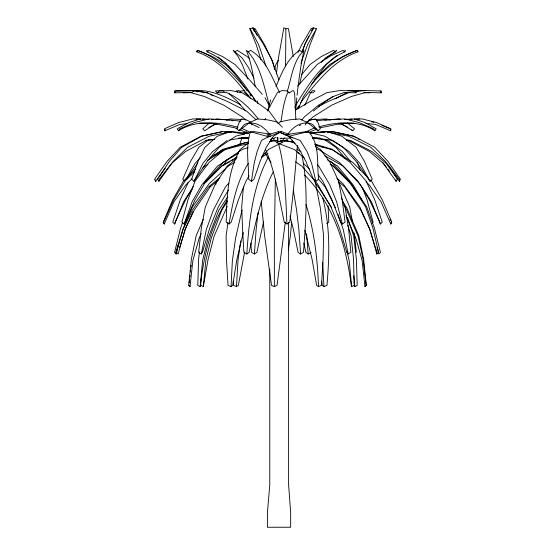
<?xml version="1.0" encoding="UTF-8"?>
<svg xmlns="http://www.w3.org/2000/svg" width="555" height="555" viewBox="0 0 555 555"><rect width="100%" height="100%" fill="white"/><g stroke="black" fill="none" stroke-linecap="round" stroke-linejoin="round"><path stroke-width="0.83" d="M200.945 279.408L200.799 285.291L203.331 286.595L208.076 259.421L214.161 236.014L227.168 206.522M275.356 179.085L274.337 238.324L274.357 286.595L271.541 285.381L264.645 236.014L261.204 201.181M285.575 65.948L285.88 28.839L283.841 27.75L278.305 58.906L276.348 73.898M228.001 222.409L226.086 236.014L226.475 259.421L228.036 285.381L231.047 286.595L232.372 260.628L235.563 238.324L241.973 210.172M233.225 281.087L233.468 285.291L236.492 286.595L237.977 260.628L240.683 240.898M308.08 121.233L313.291 116.737L331.724 105.172L351.391 96.466L365.759 92.442L381.209 92.845L381.313 90.971L364.163 90.534L356.504 91.575M165.224 168.262L155.566 181.319L155.657 179.924M250.888 243.069L251.505 252.31L254.412 253.996L256.119 229.701L258.11 212.669M292.076 141.809L292.194 140.117M243.478 186.418L241.709 206.987L242.521 228.091L243.867 252.386L246.815 253.996C249.022 221.084 252.629 187.215 268.127 157.537M295.815 109.883L296.765 97.791M277.583 141.809L277.923 137.578M297.494 145.375C295.135 170.989 293.109 196.602 289.786 222.132L286.977 224.026L284.285 222.187C278.992 197.844 275.509 172.695 265.692 149.656M199.467 251.901L198.593 259.421L197.788 285.381L200.189 286.595L202.568 260.628L208.021 238.324L218.85 210.172L227.772 196.803M330.794 164.446L333 165.695L350.469 183.532L365.53 206.744L372.849 227.932L378.6 252.31L376.817 253.996L376.97 252.386L369.2 228.091L359.883 206.987L343.115 183.851L336.85 178.12M291.625 222.409L290.355 236.014L288.302 250.229M203.331 286.595L205.808 260.628L211.184 238.324L221.743 210.172L227.363 201.458M203.297 219.287L196.179 235.708L191.371 259.227L188.672 285.291L190.039 286.595L192.849 260.628L199.099 238.324L201.16 233.627M285.325 222.062L277.056 285.291L274.357 286.595M189.186 282.87L189.567 279.519M189.852 277.007L190.046 275.329M190.427 271.985L190.615 270.306M191.003 266.955L191.191 265.283M297.029 95.287C298.854 80.267 300.623 65.157 303.98 50.401C292.943 60.821 291.652 77.686 287.199 91.568M200.189 286.595L200.355 285.291C203.942 255.709 210.629 225.628 227.05 200.341M280.948 121.85C282.453 111.916 283.806 101.745 287.774 92.442L289.55 92.845L291.986 90.971L293.276 90.611L294.622 92.727L295.85 119.707M365.821 123.411L375.659 124.486L390.671 130.786L390.963 128.802L376.346 122.509L362.04 118.909L354.395 119.228M268.842 136.849L250.513 131.702C245.254 147.04 248.813 163.42 248.64 179.23L251.436 181.319L254.148 163.447L257.097 151.508L261.551 140.401L266.275 137.89L281.427 131.542L289.294 134.511M248.238 143.079L239.996 149.656C227.453 171.745 226.815 197.469 226.218 222.187L229.069 224.026C232.517 203.192 236.812 181.402 248.314 163.434M295.024 108.045L295.649 104.742M215.846 184.322L216.478 181.055M236.437 158.744L227.217 166.098L215.416 183.851L205.315 206.987L201.354 228.091L198.641 252.386L201.264 253.996L206.293 229.701L213.356 210.109L225.455 186.896L228.875 183.171M222.076 131.702L201.527 136.294L181.658 147.373L169.358 161.366L157.592 179.23L158.869 181.319L159.32 179.203L173.222 161.304L187.645 147.276L209.332 136.162L231.941 131.542L248.21 133.484M299.651 84.055L304.709 61.584L309.995 44.719L316.558 28.52L307.664 44.518L301.753 60.932M244.644 251.901L238.359 285.381L236.492 286.595M176.996 249.792L176.4 252.31L178.183 253.996L184.912 229.701L194.264 210.109L210.206 186.896L218.621 179.896M177.392 248.113L177.988 245.588M188.173 182.623L180.271 199.821L172.771 222.132L174.665 224.026L174.964 222.798M263.597 221.598L256.889 252.386L254.412 253.996M250.707 98.686C235.944 80.1 220.023 59.836 196.789 51.872L197.178 50.401C220.911 58.178 236.562 78.213 252.386 96.299M187.493 123.633L179.737 124.486L164.842 130.786L165.196 129.461M264.957 119.956L265.394 118.319M252.99 28.839L253.288 27.75L257.048 35.367M267.676 110.771L270.632 99.942M182.657 222.409L180.597 228.091L174.541 252.386L176.143 253.996L182.935 229.701L192.412 210.109L208.604 186.896L219.801 177.746M274.51 69.347L275.863 64.574L278.332 60.204M301.004 63.353L301.476 61.709M366.057 181.818L369.137 184.857L381.028 201.784L390.775 224.026L391.337 222.132M243.298 232.489L236.936 259.227L232.705 285.291L231.047 286.595M179.584 247.523L185.8 228.091L193.05 211.677M302.204 51.886L304.702 44.518L313.249 28.839L312.951 27.75L311.452 30.796M298.084 108.704L299.18 105.478M248.487 142.281L245.13 142.573L224.345 149.656L208.971 162.469L194.999 181.249L187.93 199.946L181.894 222.187L184.142 224.026L192.106 201.784L201.847 184.857L217.504 166.021L235.445 155.039L238.553 153.645M239.462 144.897L242.105 137.751M302.475 50.949L305.43 42.992L308.816 36.13M304.813 105.304L310.522 92.616L312.652 90.534L315.025 90.937L312.819 92.845L309.808 92.616M174.665 224.026L183.58 201.784L193.528 186.265M298.389 108.669L303.308 96.931L314.331 80.482L326.312 64.574L335.428 56.554L337.593 55.236M195.52 169.136L183.393 181.249L172.674 199.946L163.191 222.187L164.225 224.026L173.972 201.784L185.863 184.857L192.023 178.779M276.029 86.469C281.718 73.114 286.97 58.816 299.554 50.345L301.982 51.872M223.686 165.362L227.113 159.514M296.106 104.416C308.719 84.478 322.344 61.709 344.842 51.872L345.522 50.401L344.079 51.282M175.116 222.187L185.516 199.946L192.141 189.158M346.251 139.936L350.455 140.401L371.919 151.508L386.218 163.447L399.433 181.319L400.426 179.203L387.869 161.304L374.778 147.276L353.937 136.162L332.369 131.542L328.074 132.069M298.077 52.385L301.698 44.719L311.286 28.52L313.249 28.839M184.142 224.026L195.013 199.821L205.974 181.055L223.256 162.226L242.424 149.344L248.085 147.679M273.24 171.897C260.51 196.976 255.12 225.039 249.146 252.31L246.815 253.996M244.436 134.157L229.923 131.702L217.255 136.294L204.857 147.373L198.031 161.366L191.607 179.23L193.959 181.319L202.915 163.447L212.62 151.508L227.21 140.401M305.243 124.965L306.395 122.697M267.378 110.938L277.438 92.616L282.183 90.534L287.032 90.937L289.55 92.845M245.9 120.109L242.029 116.737L223.769 105.172L204.289 96.466L190.046 92.442L174.735 92.845L175.748 90.971L191.843 90.611L207.154 92.727L227.245 101.433L246.628 111.125L255.904 119.707M295.135 106.165L296.779 103.223M390.775 224.026L391.809 222.187L382.326 199.946L371.607 181.249L370.393 180.035M185.772 179.827L195.027 163.447L200.189 157.793M249.042 175.782L246.066 181.055L238.393 199.821L231.227 222.132L229.069 224.026M228.438 190.06L218.344 206.744L209.776 227.932L202.395 252.31L201.264 253.996M346.958 140.207L348.651 140.401L369.47 151.508L383.332 163.447L396.131 181.319L397.408 179.23L388.465 165.654M297.001 108.718L298.368 106.505M300.637 102.821L301.545 101.343C317.106 81.897 333.506 60.217 357.961 51.872L357.413 50.345C338.606 56.52 323.849 69.777 311.3 84.638M208.916 119.339L200.445 118.909L189.005 122.509L177.302 128.802L178.474 130.786L179.758 128.809L194.507 122.523L208.964 118.93L228.487 119.804L240.995 121.198M318.653 126.88C336.982 121.92 358.273 119.776 374.889 130.786L376.172 128.809L364.982 122.523L354.041 118.93L344.593 119.436M312.756 29.137L313.679 27.75L316.01 28.839M321.296 62.424L325.41 57.963L335.588 51.872L336.628 50.345L328.414 56.43L326.153 58.879M187.41 177.857L197.899 162.74M196.789 51.872L197.878 50.345L212.239 56.43L225.399 64.387L233.801 72.601M158.869 181.319L171.668 163.447L185.53 151.508L206.349 140.401L214.806 139.437M209.346 187.354L210.359 185.953M301.733 119.956L304.556 116.737L318.508 105.172L333.388 96.466L344.246 92.442L355.921 92.845L357.295 90.971L347.68 90.611M250.388 121.899L246.177 119.776L241.404 118.909L239.143 122.509L236.791 128.802L239.115 130.786L244.353 124.486C254.03 119.811 264.437 126.693 269.765 134.761M301.733 74.516L310.002 64.574L321.269 56.554L333.444 50.401L335.588 51.872M193.959 181.319L207.265 161.304L219.142 147.276L235.861 136.162L253.469 131.542L270.951 134.289M245.671 132.694L246.663 131.542M297.556 86.129L317.335 64.387L329.628 56.43L342.934 50.345L344.842 51.872M281.919 141.039L284.659 137.897M287.948 134.137C293.158 126.276 303.439 119.97 312.756 124.486L317.966 130.786L320.291 128.809L317.973 122.523L315.733 118.93L310.98 119.804L306.783 121.94M338.522 123.814L342.65 124.486L352.737 130.786L354.562 128.802L347.409 123.03M261.8 156.704L268.599 149.344L282.953 142.198L272.193 140.415L270.673 140.665M345.952 215.645L355.901 238.324L362.151 260.628L364.961 286.595L366.106 285.381L363.137 259.421L358.058 236.014L345.626 207.958L343.691 205.079M205.738 182.297L222 165.695L237.408 156.954M278.27 123.661L280.025 121.899L289.835 119.776L299.499 118.909L307.484 122.509L317.966 130.786M324.765 155.851L343.17 166.021L360.57 184.857L371.42 201.784L380.335 224.026L382.228 222.132L374.729 199.821L366.113 181.055L349.976 162.226L332.23 149.344L315.108 144.168M202.485 168.449L204.948 166.021L207.958 164.502M203.775 183.851L221.799 166.098L230.103 161.547M314.74 79.303L329.705 64.574L342.761 56.554L357.025 50.401L357.961 51.872M284.854 134.761L305.944 131.702L325.098 136.294L343.365 147.373L356.144 161.366L370.067 181.319L372.225 179.203L364.392 161.304L356.13 147.276L341.727 136.162L326.985 131.542L321.872 132.43M194.694 171.641L185.044 181.055L173.743 199.821L163.663 222.132L164.225 224.026M364.961 286.595L366.328 285.291L363.629 259.227L358.821 235.708L346.618 207.556L342.817 201.784M209.27 123.092L202.783 128.809L204.684 130.786L214.209 124.486L216.762 124.049M270.896 141.539L272.193 140.415M280.136 138.958L281.392 137.883M239.115 130.786L249.625 122.523L257.631 118.93L267.316 119.804L277.139 121.94L282.398 127.234M371.982 223.11L373.106 222.187L367.07 199.946L362.36 187.479M224.151 91.318L221.882 90.534L215.409 90.937L217.22 92.845L219.509 90.971L231.067 90.611L242.133 92.727L255.682 101.433L269.078 111.125L278.27 123.716M208.056 51.157L206.626 50.345L207.133 51.872L208.944 50.401L222.555 56.554L235.105 64.574L250.145 80.482L262.349 94.399M251.436 181.319L254.044 179.203L260.122 161.304L266.275 147.276L273.553 136.162L281.427 131.542M313.304 111.125L325.542 101.433L333.118 96.39M209.159 139.34L198.87 147.276L190.608 161.304L182.775 179.203L184.392 180.791M270.75 136.211L266.775 135.004L278.339 131.702L288.6 136.294L298.222 147.373L305.874 161.366L313.402 179.23L315.892 181.319L318.646 179.203C316.586 163.364 320.36 144.147 308.337 131.542L289.21 136.239M213.897 155.782L222.77 149.344L248.12 142.066M318.348 174.992L322.816 181.249L332.001 199.946L340.527 222.187L342.345 224.026L345.057 222.132L342.151 199.821L338.522 181.055L329.871 162.226L320.443 149.344L315.275 146.562M247.863 78.893L242.278 64.574L238.081 56.554L233.301 50.401L234.911 51.872L237.276 50.345L246.996 56.43L249.59 58.705M261.433 157.453L267.808 153.34M326.645 223.568L328.782 222.187L328.081 205.933M295.558 161.859L301.802 166.098L317.425 183.851L330.947 206.987L339.424 228.091L346.826 252.386L348.172 253.996L350.878 252.31L348.498 227.932L344.995 206.744L341.471 197.941M210.061 157.613L222.937 149.656M207.279 160.451L225.656 149.344L248.272 143.495M255.335 86.781C252.934 74.53 251.124 61.945 246.33 50.345L248.21 51.872L250.645 50.401C266.102 59.69 271.867 77.173 279.526 92.442M295.593 110.063L310.377 101.287L326.992 92.616L340.159 90.534L353.937 90.937L355.921 92.845M289.96 215.916L293.054 228.091L298.111 252.386L300.588 253.996L303.495 252.31C305.826 220.321 308.524 187.659 302.093 156.004M306.88 132.354L308.337 131.542M231.608 160.721L233.121 159.889M234.626 159.063L236.132 158.237M303.883 243.069L305.854 252.31L308.185 253.996L311.133 252.386M335.06 98.922L346.847 92.616M208.902 127.622L215.624 124.077M234.827 162.559L228.826 165.695L209.325 183.532L192.523 206.744L183.351 227.932L175.769 252.31L176.143 253.996M215.486 119.644L216.88 118.93L229.617 120.13M304.626 175.047C333.569 204.191 346.195 245.476 351.253 285.381L351.669 286.595L354.201 285.291L353.535 259.227L351.072 235.708L347.735 225.254M354.132 281.926L354.811 286.595L357.212 285.381L356.407 259.421L353.695 236.014L347.479 217.574M299.388 125.68L300.886 124.924M318.188 106.484L328.664 101.287L348.838 92.616L350.545 92.387M284.326 140.88L287.428 139.361M178.474 130.786C196.234 119.408 218.67 122.121 238.053 127.268M261.023 59.975L256.25 44.719L249.681 28.52L250.229 28.839L252.567 27.75L262.709 42.992L271.534 58.906L278.936 79.865M305.992 131.854L314.567 127.858M304.903 230.235L312.111 259.421L316.641 285.381L318.508 286.595L321.532 285.291L323.065 259.227L323.614 235.708L320.249 207.556L315.663 183.74L314.185 179.785M321.616 281.087L322.295 285.291L323.953 286.595L326.964 285.381C329.497 255.973 330.364 226.065 322.51 197.33M308.982 132.25L316.863 129.114M225.559 132.312L228.015 131.542L231.421 132.132M226.426 120.109L230.332 118.909L242.153 119.582M243.229 133.096L246.559 132.298M287.983 140.866L283.223 140.415L276.307 142.573L294.552 149.656L304.244 158.015M320.013 127.858L340.111 123.751L353.972 123.168M321.817 132.361L325.077 131.702M225.684 132.381L229.076 131.702L230.769 131.903M324.744 120.227L339.147 118.909L340.673 119.623M354.305 91.277L358.454 90.534L365.003 90.749M277.736 140.415L269.515 141.469M229.645 140.006L242.639 137.89L248.633 138.022M253.642 28.735L254.953 28.52L264.541 44.719L272.498 61.584L274.621 69.07M351.364 90.847L358.946 90.749M308.691 120.026L312.021 119.713M327.825 132.361L332.924 131.702L353.473 136.294L356.414 137.938M285.88 28.839L288.392 28.52L293.29 56.52M310.21 133.075L323.059 131.542L324.731 131.882M310.717 133.505L325.924 131.702L348.845 136.294L370.865 147.373L385.343 161.366L399.295 179.23L399.433 181.319M316.295 120.837L325.695 119.776L344.808 118.909L359.016 122.509L373.515 128.802L374.889 130.786M205.392 140.304L207.071 140.124M208.749 139.936L212.107 139.562M239.926 92.727L241.598 92.616M313.693 119.616L326.236 118.93L330.294 120.123M240.731 90.937L244.693 90.756M280.06 138.486L290.341 138.008M217.22 92.845L226.211 92.442C239.212 97.777 249.75 107.816 258.124 118.881M345.272 119.526L352.03 119.242M354.562 119.138L359.626 118.93M345.904 119.596L351.849 119.339M189.97 90.756L195.041 90.611L207.015 92.727L208.527 93.517M183.136 92.845L192.224 92.581M192.384 90.736C209.915 88.765 225.635 96.709 240.613 104.763M312.867 137.938L315.427 137.89L332.702 140.401L349.067 151.508L359.973 163.447L370.067 181.319M312.354 138.119L320.062 138.008M238.539 138.049L248.737 138.202M241.279 137.924L248.945 138.07M363.865 92.664L369.887 92.845M196.061 118.909L200.272 119.082M202.804 119.186L208.701 119.429M211.233 119.533L212.919 119.603M200.362 119.256L192.828 118.93L178.786 122.523L164.433 128.809L164.842 130.786M202.873 119.367L208.736 119.623M199.536 123.092L215 123.751L234.945 127.858L237.346 128.822M211.462 119.471L214.001 119.603M271.319 138.25L274.676 138.486M280.136 140.706L293.567 141.844M229.506 132.381L222.631 131.542L201.063 136.162L180.222 147.276L167.131 161.304L154.574 179.203L155.566 181.319M224.622 132.034L227.175 132.361M190.753 90.784L174.534 90.937L174.735 92.845M192.377 91.027L194.007 91.27M196.442 91.637L198.073 91.88M312.361 137.89L327.79 140.401L342.379 151.508L350.469 161.456M229.923 131.702L231.553 132.034M231.227 120.463L232.836 120.789M371.42 121.725L373.945 122.322M315.622 145.361L332.063 149.656L352.807 162.469L367.965 177.614M295.107 143.239L287.511 140.901M316.392 148.99L318.848 149.656L339.403 162.469L357.996 181.249L369.484 199.946L379.884 222.187L380.335 224.026M274.725 137.411L276.314 137.897M314.664 144.21L317.065 145.022M321.858 146.659L324.259 147.477M288.6 136.294L300.165 140.401L307.04 151.508L311.632 163.447L315.892 181.319M239.746 129.787L248.543 133.318M381.757 125.354L389.499 128.496M278.339 131.702L292.915 137.89M241.356 128.212L250.728 132.458M249.195 122.697L259.157 127.608M270.521 139.728L272.845 140.873M207.133 51.872C229.381 60.884 242.785 82.501 256.056 101.343M341.339 124.001L347.916 127.331M210.047 94.308L213.078 95.89M297.695 152.445L299.221 153.249M330.183 164.44L333.201 166.098L351.225 183.851L366.737 206.987L374.403 228.091L380.459 252.386L378.857 253.996L377.046 247.516M357.885 138.757L359.363 139.576M327.45 159.868L337.495 166.021L353.153 184.857L362.471 201.049M283.223 140.415L284.653 141.331M296.8 149.094L301.087 151.841M324.016 139.402L335.858 147.276L345.578 158.751M330.322 161.269L331.744 162.226L349.026 181.055L350.711 183.948M244.096 92.442L248.848 95.966M241.772 92.727L239.066 90.611L236.097 90.971L237.72 92.373M218.018 56.964L226.426 63.853M338.321 181.513L344.794 186.896L360.736 210.109L370.088 229.701L376.817 253.996M234.911 51.872L242.147 57.963L248.446 67.516L253.989 78.123M317.432 164.925L318.688 166.021L329.739 184.857L336.642 201.784L342.345 224.026M229.153 93.774L237.172 101.287L245.657 110.938M303.155 163.108L309.406 168.984M351.787 129.794L352.737 130.786M188.894 285.381L190.039 286.595M272.512 137.897L275.252 141.039M318.494 179.147L325.154 186.896L335.435 207.792M248.21 51.872C261.003 66.995 264.291 87.822 269.654 106.387M227.599 65.046L239.691 80.232L246.968 90.472M382.804 162.629L386.412 167.27M387.959 169.254L389.499 171.245M315.094 182.907L318.743 187.659L331.384 207.265M249.875 94.565L250.846 95.932M338.168 181.714L339.584 183.851L349.685 206.987L352.376 221.341M265.006 153.159L271.069 162.504M253.357 97.687L255.439 101.482M253.399 29.581L254.211 31.08M264.978 97.687L269.897 106.796M250.229 28.839L258.575 44.518L265.949 65.816M250.777 122.655L251.935 124.924M380.286 90.937L381.209 92.845M389.943 219.052L390.637 220.592M270.819 139.208L271.45 140.741M357.26 162.178L360.181 170.295M305.999 204.545C314.276 231.019 317.522 258.928 318.508 286.595M337.981 214.195L343.302 229.701L348.172 253.996M347.007 251.54L349.192 260.628L351.669 286.595M278.513 143.662C285.686 169.802 285.506 197.164 286.977 224.026M395.833 179.903L396.131 181.319M390.408 129.468L390.671 130.786M277.902 141.594L277.521 137.404M293.297 190.212L296.592 210.109L298.881 229.701L300.588 253.996M354.208 233.121L356.359 252.386M257.485 100.92L257.763 103.507M353.812 275.71L354.811 286.595M306.596 233.884L308.185 253.996M322.719 262.362L323.953 286.595M288.614 222.243L288.614 484.841L290.66 512.758L290.66 527.25L267.406 527.25L267.406 512.758L269.779 484.841L269.779 269.057"/></g></svg>
